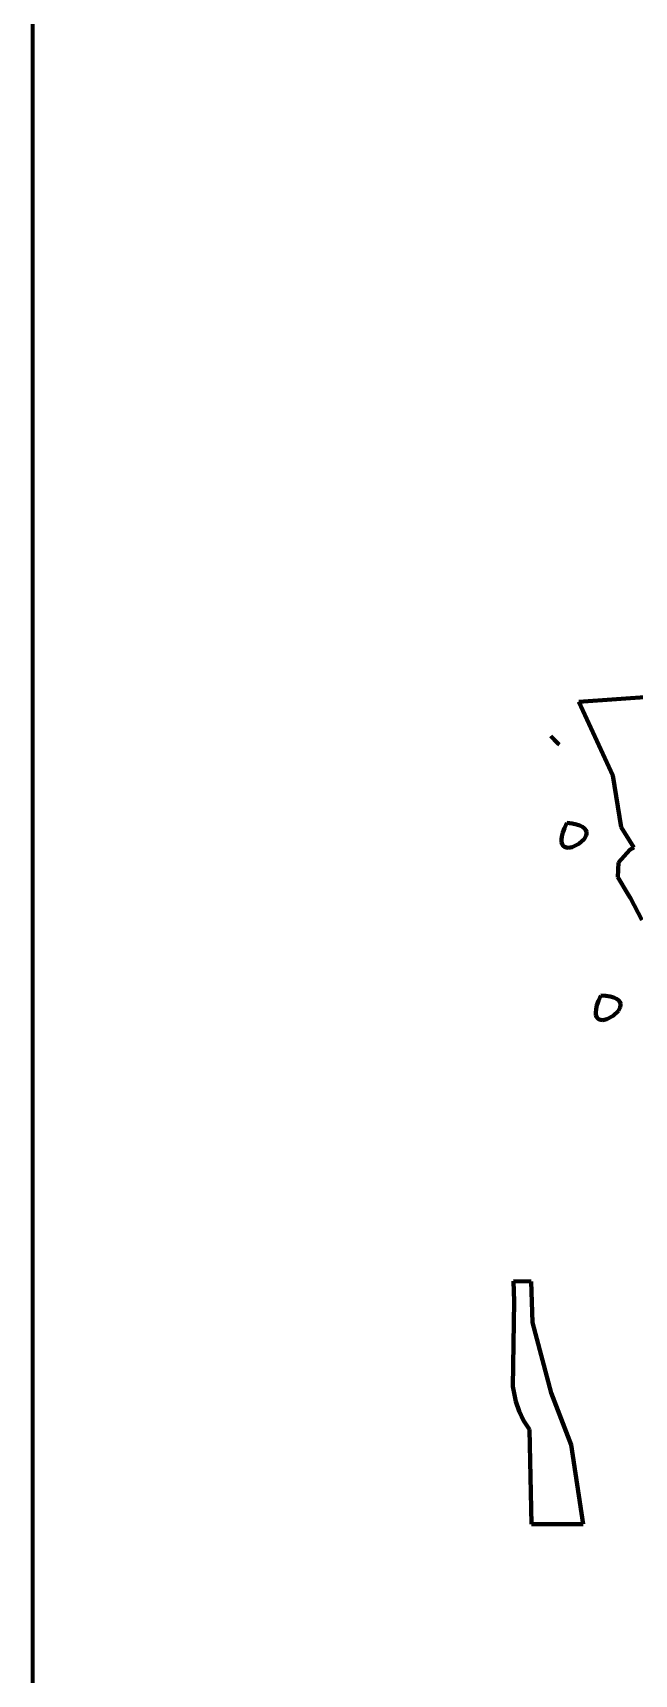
# Model space of a CAD drawing. Header units: millimetres. Extents: x 0 to 6.58, y 0 to 6.88.
# Drawn here: x 0 to 0.487, y 1.461 to 2.789 of the extents above; entities that cross this region are included whole.
import ezdxf

# ---------------------------------------------------------------- set-up
doc = ezdxf.new("R2010")
doc.units = ezdxf.units.MM
doc.layers.add('color#020202ff', color=7, linetype='CONTINUOUS', lineweight=100)
doc.layers.add('color#ffffffff', color=7, linetype='CONTINUOUS', lineweight=100)

msp = doc.modelspace()

# ---------------------------------------------------------------- linework, layer by layer
at = {"layer": 'color#020202ff'}
for p, q in [((0.4419, 2.2474), (0.5027, 2.2518)), ((0.4694, 2.1879), (0.4419, 2.2474)), ((0.4192, 2.2196), (0.4259, 2.213)), ((0.4244, 2.2144), (0.4192, 2.2196)), ((0.4259, 2.213), (0.4244, 2.2144)), ((0.476, 2.146), (0.4694, 2.1879)), ((0.4278, 2.136), (0.4281, 2.1386)), ((0.4281, 2.1386), (0.4289, 2.1417)), ((0.4289, 2.1417), (0.4302, 2.1453)), ((0.4302, 2.1453), (0.4321, 2.1495)), ((0.4321, 2.1495), (0.4364, 2.1491)), ((0.4364, 2.1491), (0.4398, 2.1483)), ((0.4398, 2.1483), (0.4426, 2.1474)), ((0.4426, 2.1474), (0.4448, 2.1463)), ((0.4448, 2.1463), (0.4464, 2.1451)), ((0.4477, 2.1393), (0.446, 2.1364)), ((0.4464, 2.1451), (0.4474, 2.1437)), ((0.4474, 2.1437), (0.4479, 2.1423)), ((0.448, 2.1408), (0.4477, 2.1393)), ((0.4479, 2.1423), (0.448, 2.1408)), ((0.4862, 2.1297), (0.476, 2.146)), ((0.4279, 2.1339), (0.4278, 2.136)), ((0.4284, 2.1322), (0.4279, 2.1339)), ((0.4292, 2.131), (0.4284, 2.1322)), ((0.4303, 2.1301), (0.4292, 2.131)), ((0.4317, 2.1296), (0.4303, 2.1301)), ((0.4332, 2.1294), (0.4317, 2.1296)), ((0.4365, 2.13), (0.4332, 2.1294)), ((0.4418, 2.1325), (0.4365, 2.13)), ((0.446, 2.1364), (0.4418, 2.1325)), ((0.4739, 2.1175), (0.483, 2.1277)), ((0.483, 2.1277), (0.4862, 2.1297)), ((0.4735, 2.1055), (0.4739, 2.1175)), ((0.4817, 2.0915), (0.4735, 2.1055)), ((0.4837, 2.0887), (0.4817, 2.0915)), ((0.4929, 2.071), (0.4837, 2.0887)), ((0.4577, 2.0056), (0.4595, 2.0098)), ((0.4595, 2.0098), (0.4637, 2.0095)), ((0.4637, 2.0095), (0.4672, 2.009)), ((0.4672, 2.009), (0.4701, 2.0082)), ((0.4701, 2.0082), (0.4723, 2.0072)), ((0.4723, 2.0072), (0.4739, 2.0061)), ((0.4739, 2.0061), (0.4749, 2.0048)), ((0.4555, 1.9962), (0.4558, 1.9988)), ((0.4557, 1.9941), (0.4555, 1.9962)), ((0.4562, 1.9925), (0.4557, 1.9941)), ((0.4558, 1.9988), (0.4565, 2.0019)), ((0.4571, 1.9913), (0.4562, 1.9925)), ((0.4565, 2.0019), (0.4577, 2.0056)), ((0.4696, 1.9934), (0.4644, 1.9907)), ((0.4738, 1.9975), (0.4696, 1.9934)), ((0.4753, 2.0005), (0.4738, 1.9975)), ((0.4749, 2.0048), (0.4755, 2.0034)), ((0.4756, 2.002), (0.4753, 2.0005)), ((0.4755, 2.0034), (0.4756, 2.002)), ((0.4582, 1.9905), (0.4571, 1.9913)), ((0.4596, 1.9901), (0.4582, 1.9905)), ((0.4611, 1.99), (0.4596, 1.9901)), ((0.4644, 1.9907), (0.4611, 1.99)), ((0.3889, 1.7787), (0.4032, 1.7783)), ((0.3895, 1.7621), (0.3889, 1.7787)), ((0.4032, 1.7783), (0.4044, 1.7452)), ((0.3884, 1.6935), (0.3895, 1.7621)), ((0.4044, 1.7452), (0.4195, 1.6882)), ((0.3909, 1.6814), (0.3884, 1.6935)), ((0.4195, 1.6882), (0.4356, 1.6461)), ((0.3935, 1.6735), (0.3909, 1.6814)), ((0.3971, 1.6659), (0.3935, 1.6735)), ((0.4018, 1.6587), (0.3971, 1.6659)), ((0.4036, 1.582), (0.4018, 1.6587)), ((0.4356, 1.6461), (0.4452, 1.5819)), ((0.4452, 1.5819), (0.4036, 1.582))]:
    msp.add_line(p, q, dxfattribs=at)
at = {"layer": 'color#ffffffff'}
for p, q in [((0, 0), (0, 6.875)), ((0.5027, 2.2518), (0.4419, 2.2474)), ((0.4419, 2.2474), (0.4694, 2.1879)), ((0.4192, 2.2196), (0.4244, 2.2144)), ((0.4259, 2.213), (0.4192, 2.2196)), ((0.4244, 2.2144), (0.4259, 2.213)), ((0.4694, 2.1879), (0.476, 2.146)), ((0.4281, 2.1386), (0.4278, 2.136)), ((0.4289, 2.1417), (0.4281, 2.1386)), ((0.4302, 2.1453), (0.4289, 2.1417)), ((0.4321, 2.1495), (0.4302, 2.1453)), ((0.4364, 2.1491), (0.4321, 2.1495)), ((0.4398, 2.1483), (0.4364, 2.1491)), ((0.4426, 2.1474), (0.4398, 2.1483)), ((0.4448, 2.1463), (0.4426, 2.1474)), ((0.4464, 2.1451), (0.4448, 2.1463)), ((0.446, 2.1364), (0.4477, 2.1393)), ((0.4474, 2.1437), (0.4464, 2.1451)), ((0.4479, 2.1423), (0.4474, 2.1437)), ((0.4477, 2.1393), (0.448, 2.1408)), ((0.448, 2.1408), (0.4479, 2.1423)), ((0.476, 2.146), (0.4862, 2.1297)), ((0.4278, 2.136), (0.4279, 2.1339)), ((0.4279, 2.1339), (0.4284, 2.1322)), ((0.4284, 2.1322), (0.4292, 2.131)), ((0.4292, 2.131), (0.4303, 2.1301)), ((0.4303, 2.1301), (0.4317, 2.1296)), ((0.4317, 2.1296), (0.4332, 2.1294)), ((0.4332, 2.1294), (0.4365, 2.13)), ((0.4365, 2.13), (0.4418, 2.1325)), ((0.4418, 2.1325), (0.446, 2.1364)), ((0.483, 2.1277), (0.4739, 2.1175)), ((0.4862, 2.1297), (0.483, 2.1277)), ((0.4739, 2.1175), (0.4735, 2.1055)), ((0.4735, 2.1055), (0.4817, 2.0915)), ((0.4817, 2.0915), (0.4837, 2.0887)), ((0.4837, 2.0887), (0.4929, 2.071)), ((0.4595, 2.0098), (0.4577, 2.0056)), ((0.4637, 2.0095), (0.4595, 2.0098)), ((0.4672, 2.009), (0.4637, 2.0095)), ((0.4701, 2.0082), (0.4672, 2.009)), ((0.4723, 2.0072), (0.4701, 2.0082)), ((0.4739, 2.0061), (0.4723, 2.0072)), ((0.4749, 2.0048), (0.4739, 2.0061)), ((0.4558, 1.9988), (0.4555, 1.9962)), ((0.4555, 1.9962), (0.4557, 1.9941)), ((0.4557, 1.9941), (0.4562, 1.9925)), ((0.4565, 2.0019), (0.4558, 1.9988)), ((0.4562, 1.9925), (0.4571, 1.9913)), ((0.4577, 2.0056), (0.4565, 2.0019)), ((0.4644, 1.9907), (0.4696, 1.9934)), ((0.4696, 1.9934), (0.4738, 1.9975)), ((0.4738, 1.9975), (0.4753, 2.0005)), ((0.4755, 2.0034), (0.4749, 2.0048)), ((0.4753, 2.0005), (0.4756, 2.002)), ((0.4756, 2.002), (0.4755, 2.0034)), ((0.4571, 1.9913), (0.4582, 1.9905)), ((0.4582, 1.9905), (0.4596, 1.9901)), ((0.4596, 1.9901), (0.4611, 1.99)), ((0.4611, 1.99), (0.4644, 1.9907)), ((0.3889, 1.7787), (0.3895, 1.7621)), ((0.4032, 1.7783), (0.3889, 1.7787)), ((0.4044, 1.7452), (0.4032, 1.7783)), ((0.3895, 1.7621), (0.3884, 1.6935)), ((0.4195, 1.6882), (0.4044, 1.7452)), ((0.3884, 1.6935), (0.3909, 1.6814)), ((0.4356, 1.6461), (0.4195, 1.6882)), ((0.3909, 1.6814), (0.3935, 1.6735)), ((0.3935, 1.6735), (0.3971, 1.6659)), ((0.3971, 1.6659), (0.4018, 1.6587)), ((0.4018, 1.6587), (0.4036, 1.582)), ((0.4452, 1.5819), (0.4356, 1.6461)), ((0.4036, 1.582), (0.4452, 1.5819))]:
    msp.add_line(p, q, dxfattribs=at)

doc.saveas('drawing.dxf')
